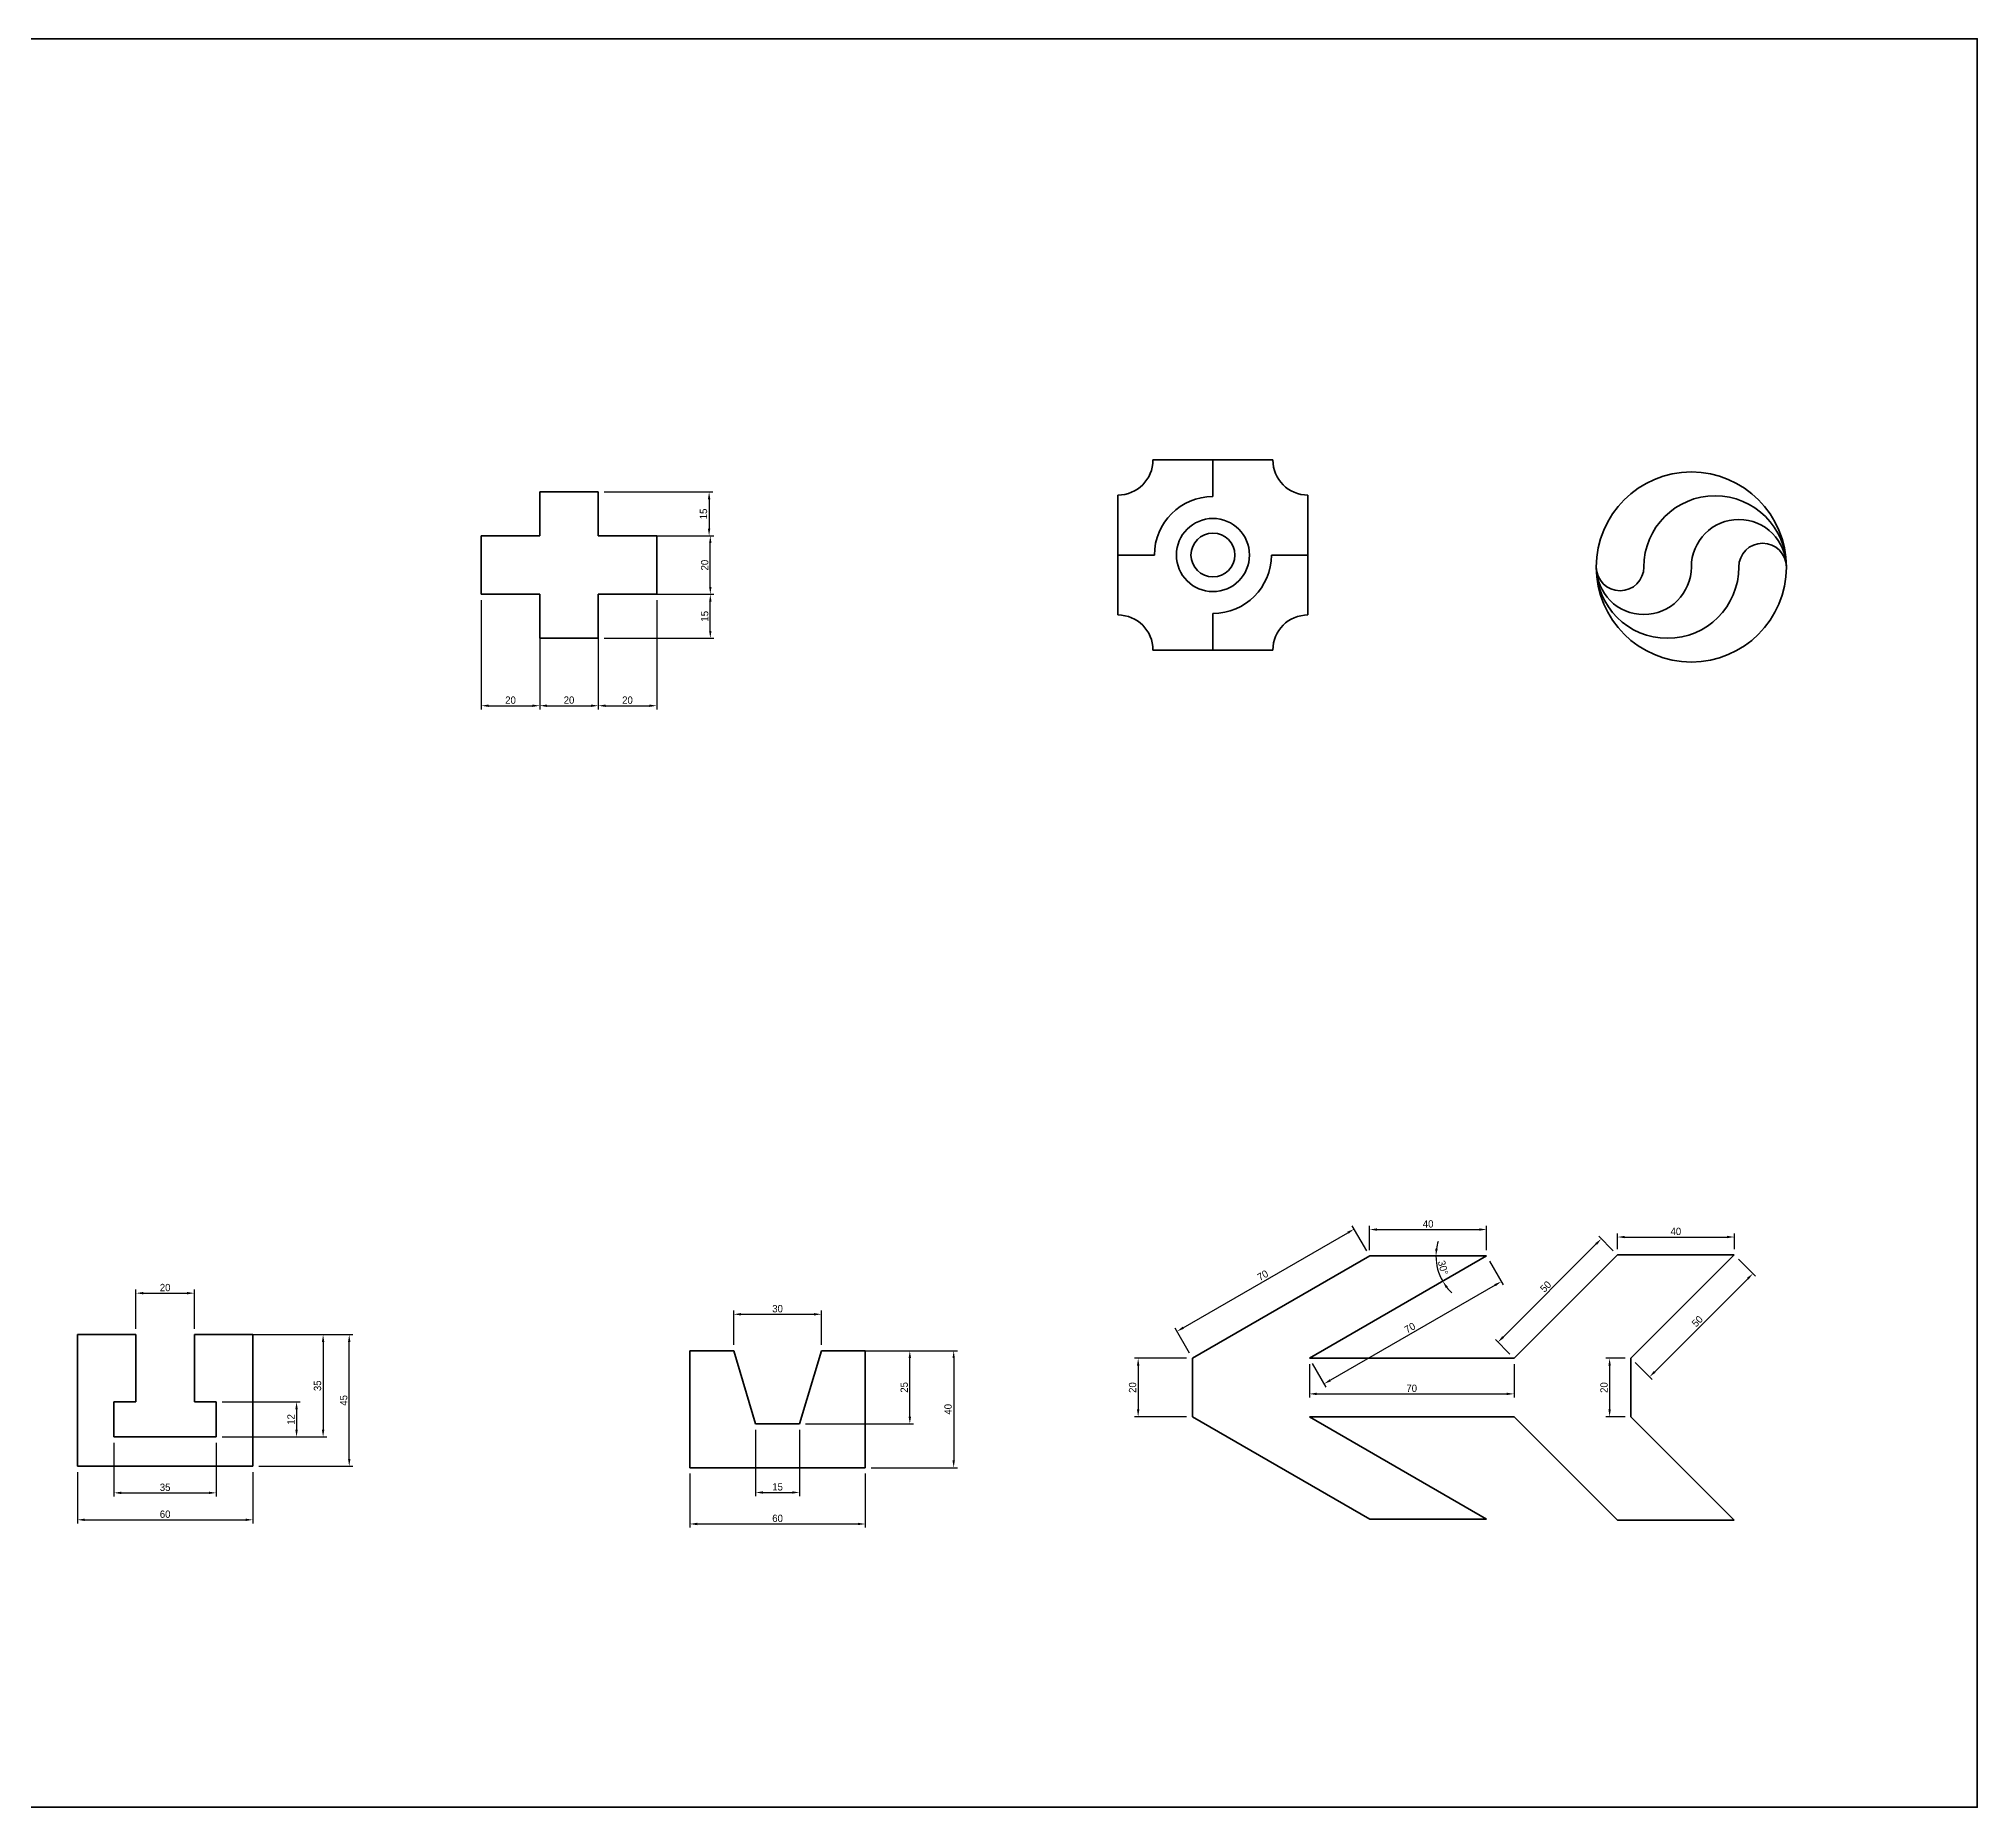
# Model space of a CAD drawing. Header units: millimetres. Extents: x 0 to 5010, y 0 to 6417.
# Drawn here: x 784 to 1447, y 5812 to 6417 of the extents above; entities that cross this region are included whole.
import ezdxf

# ---------------------------------------------------------------- set-up
doc = ezdxf.new("R2010")
doc.units = ezdxf.units.MM
doc.header["$LTSCALE"] = 0.3
doc.layers.get('Defpoints').update_dxf_attribs({"color": 6})
for name, color, linetype, lineweight, plot in [('1_윤곽선', 4, 'Continuous', 35, False), ('2_외형선', 7, 'Continuous', 35, False), ('6_가는실선', 3, 'Continuous', 18, False)]:
    doc.layers.add(name, color=color, linetype=linetype, lineweight=lineweight, plot=plot)
doc.styles.get("Standard").update_dxf_attribs({"font": ''})
doc.styles.get('Standard').set_extended_font_data('Gulim')
doc.dimstyles.new('ISO-25', dxfattribs={"dimtxt": 2.5, "dimasz": 2.5, "dimexe": 1.25, "dimexo": 0.625, "dimtad": 1, "dimtxsty": 'Standard', "dimcen": 2.5, "dimadec": 0, "dimazin": 0, "dimtfac": 1, "dimtmove": 0, "dimatfit": 3, "dimfxl": 1, "dimtfill": 1, "dimarcsym": 0})

# ---------------------------------------------------------------- blocks, each defined once
blk = doc.blocks.new('*D30')
at = {"layer": '6_가는실선', "color": 0, "lineweight": -2, "transparency": 16777216}
for p, q in [((817.49, 5976.03), (817.49, 5989.45)), ((819.99, 5988.2), (834.99, 5988.2)), ((837.49, 5976.03), (837.49, 5989.45))]:
    blk.add_line(p, q, dxfattribs=at)
at = {"layer": '6_가는실선', "color": 0, "transparency": 16777216}
for points in [[(819.99, 5988.62), (819.99, 5987.79), (817.49, 5988.2)], [(834.99, 5988.62), (834.99, 5987.79), (837.49, 5988.2)]]:
    blk.add_solid(points, dxfattribs=at)
at = {"layer": 'Defpoints', "color": 0, "transparency": 16777216}
for p in [(837.49, 5988.2), (817.49, 5974.03), (837.49, 5974.03)]:
    blk.add_point(p, dxfattribs=at)
at = {"layer": '6_가는실선', "color": 0, "transparency": 16777216, "insert": (827.49, 5990.11), "char_height": 2.5, "attachment_point": 5, "bg_fill": 3, "box_fill_scale": 1.1, "bg_fill_color": 256, "bg_fill_true_color": 13158600, "bg_fill_transparency": 0}
blk.add_mtext('20', dxfattribs=at)
blk = doc.blocks.new('*D31')
at = {"layer": '6_가는실선', "color": 0, "lineweight": -2, "transparency": 16777216}
for p, q in [((797.49, 5927.03), (797.49, 5909.45)), ((857.49, 5927.03), (857.49, 5909.45)), ((799.99, 5910.7), (854.99, 5910.7))]:
    blk.add_line(p, q, dxfattribs=at)
at = {"layer": '6_가는실선', "color": 0, "transparency": 16777216}
for points in [[(799.99, 5911.11), (799.99, 5910.28), (797.49, 5910.7)], [(854.99, 5911.11), (854.99, 5910.28), (857.49, 5910.7)]]:
    blk.add_solid(points, dxfattribs=at)
at = {"layer": 'Defpoints', "color": 0, "transparency": 16777216}
for p in [(797.49, 5929.03), (857.49, 5929.03), (857.49, 5910.7)]:
    blk.add_point(p, dxfattribs=at)
at = {"layer": '6_가는실선', "color": 0, "transparency": 16777216, "insert": (827.49, 5912.6), "char_height": 2.5, "attachment_point": 5, "bg_fill": 3, "box_fill_scale": 1.1, "bg_fill_color": 256, "bg_fill_true_color": 13158600, "bg_fill_transparency": 0}
blk.add_mtext('60', dxfattribs=at)
blk = doc.blocks.new('*D32')
at = {"layer": '6_가는실선', "color": 0, "lineweight": -2, "transparency": 16777216}
for p, q in [((809.99, 5937.03), (809.99, 5918.66)), ((844.99, 5937.03), (844.99, 5918.66)), ((812.49, 5919.91), (842.49, 5919.91))]:
    blk.add_line(p, q, dxfattribs=at)
at = {"layer": '6_가는실선', "color": 0, "transparency": 16777216}
for points in [[(812.49, 5920.32), (812.49, 5919.49), (809.99, 5919.91)], [(842.49, 5920.32), (842.49, 5919.49), (844.99, 5919.91)]]:
    blk.add_solid(points, dxfattribs=at)
at = {"layer": 'Defpoints', "color": 0, "transparency": 16777216}
for p in [(809.99, 5939.03), (844.99, 5939.03), (844.99, 5919.91)]:
    blk.add_point(p, dxfattribs=at)
at = {"layer": '6_가는실선', "color": 0, "transparency": 16777216, "insert": (827.49, 5921.81), "char_height": 2.5, "attachment_point": 5, "bg_fill": 3, "box_fill_scale": 1.1, "bg_fill_color": 256, "bg_fill_true_color": 13158600, "bg_fill_transparency": 0}
blk.add_mtext('35', dxfattribs=at)
blk = doc.blocks.new('*D33')
at = {"layer": '6_가는실선', "color": 0, "lineweight": -2, "transparency": 16777216}
for p, q in [((846.99, 5951.03), (873.7, 5951.03)), ((872.45, 5948.53), (872.45, 5941.53)), ((846.99, 5939.03), (873.7, 5939.03))]:
    blk.add_line(p, q, dxfattribs=at)
at = {"layer": '6_가는실선', "color": 0, "transparency": 16777216}
for points in [[(872.03, 5948.53), (872.86, 5948.53), (872.45, 5951.03)], [(872.03, 5941.53), (872.86, 5941.53), (872.45, 5939.03)]]:
    blk.add_solid(points, dxfattribs=at)
at = {"layer": 'Defpoints', "color": 0, "transparency": 16777216}
for p in [(844.99, 5951.03), (844.99, 5939.03), (872.45, 5939.03)]:
    blk.add_point(p, dxfattribs=at)
at = {"layer": '6_가는실선', "color": 0, "transparency": 16777216, "insert": (870.54, 5945.03), "char_height": 2.5, "attachment_point": 5, "rotation": 90, "bg_fill": 3, "box_fill_scale": 1.1, "bg_fill_color": 256, "bg_fill_true_color": 13158600, "bg_fill_transparency": 0}
blk.add_mtext('12', dxfattribs=at)
blk = doc.blocks.new('*D34')
at = {"layer": '6_가는실선', "color": 0, "lineweight": -2, "transparency": 16777216}
for p, q in [((839.49, 5974.03), (882.78, 5974.03)), ((881.53, 5971.53), (881.53, 5941.53)), ((846.99, 5939.03), (882.78, 5939.03))]:
    blk.add_line(p, q, dxfattribs=at)
at = {"layer": '6_가는실선', "color": 0, "transparency": 16777216}
for points in [[(881.11, 5971.53), (881.95, 5971.53), (881.53, 5974.03)], [(881.11, 5941.53), (881.95, 5941.53), (881.53, 5939.03)]]:
    blk.add_solid(points, dxfattribs=at)
at = {"layer": 'Defpoints', "color": 0, "transparency": 16777216}
for p in [(837.49, 5974.03), (844.99, 5939.03), (881.53, 5939.03)]:
    blk.add_point(p, dxfattribs=at)
at = {"layer": '6_가는실선', "color": 0, "transparency": 16777216, "insert": (879.62, 5956.53), "char_height": 2.5, "attachment_point": 5, "rotation": 90, "bg_fill": 3, "box_fill_scale": 1.1, "bg_fill_color": 256, "bg_fill_true_color": 13158600, "bg_fill_transparency": 0}
blk.add_mtext('35', dxfattribs=at)
blk = doc.blocks.new('*D35')
at = {"layer": '6_가는실선', "color": 0, "lineweight": -2, "transparency": 16777216}
for p, q in [((859.49, 5974.03), (891.71, 5974.03)), ((890.46, 5931.53), (890.46, 5971.53)), ((859.49, 5929.03), (891.71, 5929.03))]:
    blk.add_line(p, q, dxfattribs=at)
at = {"layer": '6_가는실선', "color": 0, "transparency": 16777216}
for points in [[(890.05, 5971.53), (890.88, 5971.53), (890.46, 5974.03)], [(890.05, 5931.53), (890.88, 5931.53), (890.46, 5929.03)]]:
    blk.add_solid(points, dxfattribs=at)
at = {"layer": 'Defpoints', "color": 0, "transparency": 16777216}
for p in [(857.49, 5974.03), (890.46, 5974.03), (857.49, 5929.03)]:
    blk.add_point(p, dxfattribs=at)
at = {"layer": '6_가는실선', "color": 0, "transparency": 16777216, "insert": (888.56, 5951.53), "char_height": 2.5, "attachment_point": 5, "rotation": 90, "bg_fill": 3, "box_fill_scale": 1.1, "bg_fill_color": 256, "bg_fill_true_color": 13158600, "bg_fill_transparency": 0}
blk.add_mtext('45', dxfattribs=at)
blk = doc.blocks.new('*D36')
at = {"layer": '6_가는실선', "color": 0, "lineweight": -2, "transparency": 16777216}
for p, q in [((1006.98, 5926.48), (1006.98, 5908.01)), ((1066.98, 5926.48), (1066.98, 5908.01)), ((1009.48, 5909.26), (1064.48, 5909.26))]:
    blk.add_line(p, q, dxfattribs=at)
at = {"layer": '6_가는실선', "color": 0, "transparency": 16777216}
for points in [[(1009.48, 5909.68), (1009.48, 5908.85), (1006.98, 5909.26)], [(1064.48, 5909.68), (1064.48, 5908.85), (1066.98, 5909.26)]]:
    blk.add_solid(points, dxfattribs=at)
at = {"layer": 'Defpoints', "color": 0, "transparency": 16777216}
for p in [(1006.98, 5928.48), (1066.98, 5928.48), (1066.98, 5909.26)]:
    blk.add_point(p, dxfattribs=at)
at = {"layer": '6_가는실선', "color": 0, "transparency": 16777216, "insert": (1036.98, 5911.17), "char_height": 2.5, "attachment_point": 5, "bg_fill": 3, "box_fill_scale": 1.1, "bg_fill_color": 256, "bg_fill_true_color": 13158600, "bg_fill_transparency": 0}
blk.add_mtext('60', dxfattribs=at)
blk = doc.blocks.new('*D37')
at = {"layer": '6_가는실선', "color": 0, "lineweight": -2, "transparency": 16777216}
for p, q in [((1029.48, 5941.48), (1029.48, 5918.79)), ((1044.48, 5941.48), (1044.48, 5918.79)), ((1031.98, 5920.04), (1041.98, 5920.04))]:
    blk.add_line(p, q, dxfattribs=at)
at = {"layer": '6_가는실선', "color": 0, "transparency": 16777216}
for points in [[(1031.98, 5920.45), (1031.98, 5919.62), (1029.48, 5920.04)], [(1041.98, 5920.45), (1041.98, 5919.62), (1044.48, 5920.04)]]:
    blk.add_solid(points, dxfattribs=at)
at = {"layer": 'Defpoints', "color": 0, "transparency": 16777216}
for p in [(1029.48, 5943.48), (1044.48, 5943.48), (1044.48, 5920.04)]:
    blk.add_point(p, dxfattribs=at)
at = {"layer": '6_가는실선', "color": 0, "transparency": 16777216, "insert": (1036.98, 5921.95), "char_height": 2.5, "attachment_point": 5, "bg_fill": 3, "box_fill_scale": 1.1, "bg_fill_color": 256, "bg_fill_true_color": 13158600, "bg_fill_transparency": 0}
blk.add_mtext('15', dxfattribs=at)
blk = doc.blocks.new('*D38')
at = {"layer": '6_가는실선', "color": 0, "lineweight": -2, "transparency": 16777216}
for p, q in [((1068.98, 5968.48), (1098.47, 5968.48)), ((1097.22, 5965.98), (1097.22, 5930.98)), ((1068.98, 5928.48), (1098.47, 5928.48))]:
    blk.add_line(p, q, dxfattribs=at)
at = {"layer": '6_가는실선', "color": 0, "transparency": 16777216}
for points in [[(1096.8, 5965.98), (1097.63, 5965.98), (1097.22, 5968.48)], [(1096.8, 5930.98), (1097.63, 5930.98), (1097.22, 5928.48)]]:
    blk.add_solid(points, dxfattribs=at)
at = {"layer": 'Defpoints', "color": 0, "transparency": 16777216}
for p in [(1066.98, 5968.48), (1066.98, 5928.48), (1097.22, 5928.48)]:
    blk.add_point(p, dxfattribs=at)
at = {"layer": '6_가는실선', "color": 0, "transparency": 16777216, "insert": (1095.31, 5948.48), "char_height": 2.5, "attachment_point": 5, "rotation": 90, "bg_fill": 3, "box_fill_scale": 1.1, "bg_fill_color": 256, "bg_fill_true_color": 13158600, "bg_fill_transparency": 0}
blk.add_mtext('40', dxfattribs=at)
blk = doc.blocks.new('*D39')
at = {"layer": '6_가는실선', "color": 0, "lineweight": -2, "transparency": 16777216}
for p, q in [((1053.98, 5968.48), (1083.47, 5968.48)), ((1082.22, 5945.98), (1082.22, 5965.98)), ((1046.48, 5943.48), (1083.47, 5943.48))]:
    blk.add_line(p, q, dxfattribs=at)
at = {"layer": '6_가는실선', "color": 0, "transparency": 16777216}
for points in [[(1081.8, 5965.98), (1082.64, 5965.98), (1082.22, 5968.48)], [(1081.8, 5945.98), (1082.64, 5945.98), (1082.22, 5943.48)]]:
    blk.add_solid(points, dxfattribs=at)
at = {"layer": 'Defpoints', "color": 0, "transparency": 16777216}
for p in [(1051.98, 5968.48), (1082.22, 5968.48), (1044.48, 5943.48)]:
    blk.add_point(p, dxfattribs=at)
at = {"layer": '6_가는실선', "color": 0, "transparency": 16777216, "insert": (1080.31, 5955.98), "char_height": 2.5, "attachment_point": 5, "rotation": 90, "bg_fill": 3, "box_fill_scale": 1.1, "bg_fill_color": 256, "bg_fill_true_color": 13158600, "bg_fill_transparency": 0}
blk.add_mtext('25', dxfattribs=at)
blk = doc.blocks.new('*D40')
at = {"layer": '6_가는실선', "color": 0, "lineweight": -2, "transparency": 16777216}
for p, q in [((1021.98, 5970.48), (1021.98, 5982.23)), ((1024.48, 5980.98), (1049.48, 5980.98)), ((1051.98, 5970.48), (1051.98, 5982.23))]:
    blk.add_line(p, q, dxfattribs=at)
at = {"layer": '6_가는실선', "color": 0, "transparency": 16777216}
for points in [[(1024.48, 5981.4), (1024.48, 5980.56), (1021.98, 5980.98)], [(1049.48, 5981.4), (1049.48, 5980.56), (1051.98, 5980.98)]]:
    blk.add_solid(points, dxfattribs=at)
at = {"layer": 'Defpoints', "color": 0, "transparency": 16777216}
for p in [(1051.98, 5980.98), (1021.98, 5968.48), (1051.98, 5968.48)]:
    blk.add_point(p, dxfattribs=at)
at = {"layer": '6_가는실선', "color": 0, "transparency": 16777216, "insert": (1036.98, 5982.89), "char_height": 2.5, "attachment_point": 5, "bg_fill": 3, "box_fill_scale": 1.1, "bg_fill_color": 256, "bg_fill_true_color": 13158600, "bg_fill_transparency": 0}
blk.add_mtext('30', dxfattribs=at)
blk = doc.blocks.new('*D41')
at = {"layer": '6_가는실선', "color": 0, "lineweight": -2, "transparency": 16777216}
for p, q in [((1176.89, 5965.92), (1159.07, 5965.92)), ((1160.32, 5963.42), (1160.32, 5948.42)), ((1176.89, 5945.92), (1159.07, 5945.92))]:
    blk.add_line(p, q, dxfattribs=at)
at = {"layer": '6_가는실선', "color": 0, "transparency": 16777216}
for points in [[(1159.91, 5963.42), (1160.74, 5963.42), (1160.32, 5965.92)], [(1159.91, 5948.42), (1160.74, 5948.42), (1160.32, 5945.92)]]:
    blk.add_solid(points, dxfattribs=at)
at = {"layer": 'Defpoints', "color": 0, "transparency": 16777216}
for p in [(1178.89, 5965.92), (1160.32, 5945.92), (1178.89, 5945.92)]:
    blk.add_point(p, dxfattribs=at)
at = {"layer": '6_가는실선', "color": 0, "transparency": 16777216, "insert": (1158.42, 5955.92), "char_height": 2.5, "attachment_point": 5, "rotation": 90, "bg_fill": 3, "box_fill_scale": 1.1, "bg_fill_color": 256, "bg_fill_true_color": 13158600, "bg_fill_transparency": 0}
blk.add_mtext('20', dxfattribs=at)
blk = doc.blocks.new('*D42')
at = {"layer": '6_가는실선', "color": 0, "lineweight": -2, "transparency": 16777216}
for p, q in [((1175.75, 5976.37), (1232.04, 6008.87)), ((1238.51, 6002.65), (1233.58, 6011.2)), ((1177.89, 5967.65), (1172.96, 5976.2))]:
    blk.add_line(p, q, dxfattribs=at)
at = {"layer": '6_가는실선', "color": 0, "transparency": 16777216}
for points in [[(1231.83, 6009.23), (1232.25, 6008.51), (1234.2, 6010.12)], [(1175.54, 5976.73), (1175.96, 5976.01), (1173.58, 5975.12)]]:
    blk.add_solid(points, dxfattribs=at)
at = {"layer": 'Defpoints', "color": 0, "transparency": 16777216}
for p in [(1234.2, 6010.12), (1239.51, 6000.92), (1178.89, 5965.92)]:
    blk.add_point(p, dxfattribs=at)
at = {"layer": '6_가는실선', "color": 0, "transparency": 16777216, "insert": (1202.94, 5994.27), "char_height": 2.5, "attachment_point": 5, "rotation": 30, "bg_fill": 3, "box_fill_scale": 1.1, "bg_fill_color": 256, "bg_fill_true_color": 13158600, "bg_fill_transparency": 0}
blk.add_mtext('70', dxfattribs=at)
blk = doc.blocks.new('*D43')
at = {"layer": '6_가는실선', "color": 0, "lineweight": -2, "transparency": 16777216}
for p, q in [((1239.51, 6002.92), (1239.51, 6011.21)), ((1242.01, 6009.96), (1277.01, 6009.96)), ((1279.51, 6002.92), (1279.51, 6011.21))]:
    blk.add_line(p, q, dxfattribs=at)
at = {"layer": '6_가는실선', "color": 0, "transparency": 16777216}
for points in [[(1242.01, 6010.38), (1242.01, 6009.55), (1239.51, 6009.96)], [(1277.01, 6010.38), (1277.01, 6009.55), (1279.51, 6009.96)]]:
    blk.add_solid(points, dxfattribs=at)
at = {"layer": 'Defpoints', "color": 0, "transparency": 16777216}
for p in [(1279.51, 6009.96), (1239.51, 6000.92), (1279.51, 6000.92)]:
    blk.add_point(p, dxfattribs=at)
at = {"layer": '6_가는실선', "color": 0, "transparency": 16777216, "insert": (1259.51, 6011.87), "char_height": 2.5, "attachment_point": 5, "bg_fill": 3, "box_fill_scale": 1.1, "bg_fill_color": 256, "bg_fill_true_color": 13158600, "bg_fill_transparency": 0}
blk.add_mtext('40', dxfattribs=at)
blk = doc.blocks.new('*D44')
at = {"layer": '6_가는실선', "color": 0, "lineweight": -2, "transparency": 16777216}
for p, q in [((1280.51, 5999.19), (1285.18, 5991.1)), ((1282.39, 5990.93), (1226.1, 5958.43)), ((1219.89, 5964.19), (1224.56, 5956.1))]:
    blk.add_line(p, q, dxfattribs=at)
at = {"layer": '6_가는실선', "color": 0, "transparency": 16777216}
for points in [[(1282.19, 5991.29), (1282.6, 5990.57), (1284.56, 5992.18)], [(1225.89, 5958.79), (1226.31, 5958.07), (1223.94, 5957.18)]]:
    blk.add_solid(points, dxfattribs=at)
at = {"layer": 'Defpoints', "color": 0, "transparency": 16777216}
for p in [(1279.51, 6000.92), (1218.89, 5965.92), (1223.94, 5957.18)]:
    blk.add_point(p, dxfattribs=at)
at = {"layer": '6_가는실선', "color": 0, "transparency": 16777216, "insert": (1253.29, 5976.33), "char_height": 2.5, "attachment_point": 5, "rotation": 30, "bg_fill": 3, "box_fill_scale": 1.1, "bg_fill_color": 256, "bg_fill_true_color": 13158600, "bg_fill_transparency": 0}
blk.add_mtext('70', dxfattribs=at)
blk = doc.blocks.new('*D45')
at = {"layer": '6_가는실선', "color": 0, "lineweight": -2, "transparency": 16777216}
for p, q in [((1218.89, 5963.92), (1218.89, 5952.51)), ((1288.89, 5963.92), (1288.89, 5952.51)), ((1221.39, 5953.76), (1286.39, 5953.76))]:
    blk.add_line(p, q, dxfattribs=at)
at = {"layer": '6_가는실선', "color": 0, "transparency": 16777216}
for points in [[(1221.39, 5954.17), (1221.39, 5953.34), (1218.89, 5953.76)], [(1286.39, 5954.17), (1286.39, 5953.34), (1288.89, 5953.76)]]:
    blk.add_solid(points, dxfattribs=at)
at = {"layer": 'Defpoints', "color": 0, "transparency": 16777216}
for p in [(1218.89, 5965.92), (1288.89, 5965.92), (1288.89, 5953.76)]:
    blk.add_point(p, dxfattribs=at)
at = {"layer": '6_가는실선', "color": 0, "transparency": 16777216, "insert": (1253.89, 5955.66), "char_height": 2.5, "attachment_point": 5, "bg_fill": 3, "box_fill_scale": 1.1, "bg_fill_color": 256, "bg_fill_true_color": 13158600, "bg_fill_transparency": 0}
blk.add_mtext('70', dxfattribs=at)
blk = doc.blocks.new('*D46')
at = {"layer": '6_가는실선', "color": 0, "lineweight": -2, "transparency": 16777216}
for p, q in [((1322.83, 6002.69), (1317.85, 6007.67)), ((1285.15, 5973.2), (1316.97, 6005.02)), ((1287.48, 5967.33), (1282.5, 5972.31))]:
    blk.add_line(p, q, dxfattribs=at)
at = {"layer": '6_가는실선', "color": 0, "transparency": 16777216}
for points in [[(1316.68, 6005.31), (1317.26, 6004.72), (1318.74, 6006.78)], [(1284.86, 5973.49), (1285.44, 5972.9), (1283.38, 5971.43)]]:
    blk.add_solid(points, dxfattribs=at)
at = {"layer": 'Defpoints', "color": 0, "transparency": 16777216}
for p in [(1318.74, 6006.78), (1324.25, 6001.27), (1288.89, 5965.92)]:
    blk.add_point(p, dxfattribs=at)
at = {"layer": '6_가는실선', "color": 0, "transparency": 16777216, "insert": (1299.71, 5990.45), "char_height": 2.5, "attachment_point": 5, "rotation": 45, "bg_fill": 3, "box_fill_scale": 1.1, "bg_fill_color": 256, "bg_fill_true_color": 13158600, "bg_fill_transparency": 0}
blk.add_mtext('50', dxfattribs=at)
blk = doc.blocks.new('*D47')
at = {"layer": '6_가는실선', "color": 0, "lineweight": -2, "transparency": 16777216}
for p, q in [((1324.25, 6003.27), (1324.25, 6008.65)), ((1326.75, 6007.4), (1361.75, 6007.4)), ((1364.25, 6003.27), (1364.25, 6008.65))]:
    blk.add_line(p, q, dxfattribs=at)
at = {"layer": '6_가는실선', "color": 0, "transparency": 16777216}
for points in [[(1326.75, 6007.82), (1326.75, 6006.99), (1324.25, 6007.4)], [(1361.75, 6007.82), (1361.75, 6006.99), (1364.25, 6007.4)]]:
    blk.add_solid(points, dxfattribs=at)
at = {"layer": 'Defpoints', "color": 0, "transparency": 16777216}
for p in [(1364.25, 6007.4), (1324.25, 6001.27), (1364.25, 6001.27)]:
    blk.add_point(p, dxfattribs=at)
at = {"layer": '6_가는실선', "color": 0, "transparency": 16777216, "insert": (1344.25, 6009.31), "char_height": 2.5, "attachment_point": 5, "bg_fill": 3, "box_fill_scale": 1.1, "bg_fill_color": 256, "bg_fill_true_color": 13158600, "bg_fill_transparency": 0}
blk.add_mtext('40', dxfattribs=at)
blk = doc.blocks.new('*D48')
at = {"layer": '6_가는실선', "color": 0, "lineweight": -2, "transparency": 16777216}
for p, q in [((1365.66, 5999.86), (1371.49, 5994.03)), ((1337.02, 5961.33), (1368.84, 5993.15)), ((1330.31, 5964.51), (1336.14, 5958.67))]:
    blk.add_line(p, q, dxfattribs=at)
at = {"layer": '6_가는실선', "color": 0, "transparency": 16777216}
for points in [[(1368.55, 5993.44), (1369.14, 5992.85), (1370.61, 5994.91)], [(1336.73, 5961.62), (1337.32, 5961.03), (1335.25, 5959.56)]]:
    blk.add_solid(points, dxfattribs=at)
at = {"layer": 'Defpoints', "color": 0, "transparency": 16777216}
for p in [(1364.25, 6001.27), (1370.61, 5994.91), (1328.89, 5965.92)]:
    blk.add_point(p, dxfattribs=at)
at = {"layer": '6_가는실선', "color": 0, "transparency": 16777216, "insert": (1351.58, 5978.58), "char_height": 2.5, "attachment_point": 5, "rotation": 45, "bg_fill": 3, "box_fill_scale": 1.1, "bg_fill_color": 256, "bg_fill_true_color": 13158600, "bg_fill_transparency": 0}
blk.add_mtext('50', dxfattribs=at)
blk = doc.blocks.new('*D49')
at = {"layer": '6_가는실선', "color": 0, "lineweight": -2, "transparency": 16777216}
for p, q in [((1326.89, 5965.92), (1320.34, 5965.92)), ((1321.59, 5963.42), (1321.59, 5948.42)), ((1326.89, 5945.92), (1320.34, 5945.92))]:
    blk.add_line(p, q, dxfattribs=at)
at = {"layer": '6_가는실선', "color": 0, "transparency": 16777216}
for points in [[(1321.17, 5963.42), (1322, 5963.42), (1321.59, 5965.92)], [(1321.17, 5948.42), (1322, 5948.42), (1321.59, 5945.92)]]:
    blk.add_solid(points, dxfattribs=at)
at = {"layer": 'Defpoints', "color": 0, "transparency": 16777216}
for p in [(1328.89, 5965.92), (1321.59, 5945.92), (1328.89, 5945.92)]:
    blk.add_point(p, dxfattribs=at)
at = {"layer": '6_가는실선', "color": 0, "transparency": 16777216, "insert": (1319.68, 5955.92), "char_height": 2.5, "attachment_point": 5, "rotation": 90, "bg_fill": 3, "box_fill_scale": 1.1, "bg_fill_color": 256, "bg_fill_true_color": 13158600, "bg_fill_transparency": 0}
blk.add_mtext('20', dxfattribs=at)
blk = doc.blocks.new('*D75')
at = {"layer": '6_가는실선', "color": 0, "lineweight": -2, "transparency": 16777216}
for p, q in [((935.64, 6225.2), (935.64, 6187.86)), ((955.64, 6225.2), (955.64, 6187.86)), ((938.14, 6189.11), (953.14, 6189.11))]:
    blk.add_line(p, q, dxfattribs=at)
at = {"layer": '6_가는실선', "color": 0, "transparency": 16777216}
for points in [[(938.14, 6189.52), (938.14, 6188.69), (935.64, 6189.11)], [(953.14, 6189.52), (953.14, 6188.69), (955.64, 6189.11)]]:
    blk.add_solid(points, dxfattribs=at)
at = {"layer": 'Defpoints', "color": 0, "transparency": 16777216}
for p in [(935.64, 6227.2), (955.64, 6227.2), (955.64, 6189.11)]:
    blk.add_point(p, dxfattribs=at)
at = {"layer": '6_가는실선', "color": 0, "transparency": 16777216, "insert": (945.64, 6191.01), "char_height": 2.5, "attachment_point": 5, "bg_fill": 3, "box_fill_scale": 1.1, "bg_fill_color": 256, "bg_fill_true_color": 13158600, "bg_fill_transparency": 0}
blk.add_mtext('20', dxfattribs=at)
blk = doc.blocks.new('*D76')
at = {"layer": '6_가는실선', "color": 0, "lineweight": -2, "transparency": 16777216}
for p, q in [((955.64, 6210.2), (955.64, 6187.86)), ((975.64, 6210.2), (975.64, 6187.86)), ((958.14, 6189.11), (973.14, 6189.11))]:
    blk.add_line(p, q, dxfattribs=at)
at = {"layer": '6_가는실선', "color": 0, "transparency": 16777216}
for points in [[(958.14, 6189.52), (958.14, 6188.69), (955.64, 6189.11)], [(973.14, 6189.52), (973.14, 6188.69), (975.64, 6189.11)]]:
    blk.add_solid(points, dxfattribs=at)
at = {"layer": 'Defpoints', "color": 0, "transparency": 16777216}
for p in [(955.64, 6212.2), (975.64, 6212.2), (975.64, 6189.11)]:
    blk.add_point(p, dxfattribs=at)
at = {"layer": '6_가는실선', "color": 0, "transparency": 16777216, "insert": (965.64, 6191.01), "char_height": 2.5, "attachment_point": 5, "bg_fill": 3, "box_fill_scale": 1.1, "bg_fill_color": 256, "bg_fill_true_color": 13158600, "bg_fill_transparency": 0}
blk.add_mtext('20', dxfattribs=at)
blk = doc.blocks.new('*D77')
at = {"layer": '6_가는실선', "color": 0, "lineweight": -2, "transparency": 16777216}
for p, q in [((975.64, 6225.2), (975.64, 6187.86)), ((995.64, 6225.2), (995.64, 6187.86)), ((978.14, 6189.11), (993.14, 6189.11))]:
    blk.add_line(p, q, dxfattribs=at)
at = {"layer": '6_가는실선', "color": 0, "transparency": 16777216}
for points in [[(978.14, 6189.52), (978.14, 6188.69), (975.64, 6189.11)], [(993.14, 6189.52), (993.14, 6188.69), (995.64, 6189.11)]]:
    blk.add_solid(points, dxfattribs=at)
at = {"layer": 'Defpoints', "color": 0, "transparency": 16777216}
for p in [(975.64, 6227.2), (995.64, 6227.2), (995.64, 6189.11)]:
    blk.add_point(p, dxfattribs=at)
at = {"layer": '6_가는실선', "color": 0, "transparency": 16777216, "insert": (985.64, 6191.01), "char_height": 2.5, "attachment_point": 5, "bg_fill": 3, "box_fill_scale": 1.1, "bg_fill_color": 256, "bg_fill_true_color": 13158600, "bg_fill_transparency": 0}
blk.add_mtext('20', dxfattribs=at)
blk = doc.blocks.new('*D78')
at = {"layer": '6_가는실선', "color": 0, "lineweight": -2, "transparency": 16777216}
for p, q in [((977.64, 6227.2), (1015.22, 6227.2)), ((1013.97, 6214.7), (1013.97, 6224.7)), ((977.64, 6212.2), (1015.22, 6212.2))]:
    blk.add_line(p, q, dxfattribs=at)
at = {"layer": '6_가는실선', "color": 0, "transparency": 16777216}
for points in [[(1013.56, 6224.7), (1014.39, 6224.7), (1013.97, 6227.2)], [(1013.56, 6214.7), (1014.39, 6214.7), (1013.97, 6212.2)]]:
    blk.add_solid(points, dxfattribs=at)
at = {"layer": 'Defpoints', "color": 0, "transparency": 16777216}
for p in [(975.64, 6227.2), (1013.97, 6227.2), (975.64, 6212.2)]:
    blk.add_point(p, dxfattribs=at)
at = {"layer": '6_가는실선', "color": 0, "transparency": 16777216, "insert": (1012.06, 6219.7), "char_height": 2.5, "attachment_point": 5, "rotation": 90, "bg_fill": 3, "box_fill_scale": 1.1, "bg_fill_color": 256, "bg_fill_true_color": 13158600, "bg_fill_transparency": 0}
blk.add_mtext('15', dxfattribs=at)
blk = doc.blocks.new('*D79')
at = {"layer": '6_가는실선', "color": 0, "lineweight": -2, "transparency": 16777216}
for p, q in [((997.64, 6247.2), (1015.22, 6247.2)), ((1013.97, 6229.7), (1013.97, 6244.7)), ((997.64, 6227.2), (1015.22, 6227.2))]:
    blk.add_line(p, q, dxfattribs=at)
at = {"layer": '6_가는실선', "color": 0, "transparency": 16777216}
for points in [[(1013.56, 6244.7), (1014.39, 6244.7), (1013.97, 6247.2)], [(1013.56, 6229.7), (1014.39, 6229.7), (1013.97, 6227.2)]]:
    blk.add_solid(points, dxfattribs=at)
at = {"layer": 'Defpoints', "color": 0, "transparency": 16777216}
for p in [(995.64, 6247.2), (1013.97, 6247.2), (995.64, 6227.2)]:
    blk.add_point(p, dxfattribs=at)
at = {"layer": '6_가는실선', "color": 0, "transparency": 16777216, "insert": (1012.07, 6237.2), "char_height": 2.5, "attachment_point": 5, "rotation": 90, "bg_fill": 3, "box_fill_scale": 1.1, "bg_fill_color": 256, "bg_fill_true_color": 13158600, "bg_fill_transparency": 0}
blk.add_mtext('20', dxfattribs=at)
blk = doc.blocks.new('*D80')
at = {"layer": '6_가는실선', "color": 0, "lineweight": -2, "transparency": 16777216}
for p, q in [((977.64, 6262.2), (1014.81, 6262.2)), ((1013.56, 6259.7), (1013.56, 6249.7)), ((977.64, 6247.2), (1014.81, 6247.2))]:
    blk.add_line(p, q, dxfattribs=at)
at = {"layer": '6_가는실선', "color": 0, "transparency": 16777216}
for points in [[(1013.14, 6259.7), (1013.97, 6259.7), (1013.56, 6262.2)], [(1013.14, 6249.7), (1013.97, 6249.7), (1013.56, 6247.2)]]:
    blk.add_solid(points, dxfattribs=at)
at = {"layer": 'Defpoints', "color": 0, "transparency": 16777216}
for p in [(975.64, 6262.2), (975.64, 6247.2), (1013.56, 6247.2)]:
    blk.add_point(p, dxfattribs=at)
at = {"layer": '6_가는실선', "color": 0, "transparency": 16777216, "insert": (1011.65, 6254.7), "char_height": 2.5, "attachment_point": 5, "rotation": 90, "bg_fill": 3, "box_fill_scale": 1.1, "bg_fill_color": 256, "bg_fill_true_color": 13158600, "bg_fill_transparency": 0}
blk.add_mtext('15', dxfattribs=at)
blk = doc.blocks.new('*D81')
at = {"layer": '6_가는실선', "color": 0, "lineweight": -2, "transparency": 16777216}
for start, end in [(180, 210), (163.45123, 171.72561), (218.27439, 226.54877)]:
    blk.add_arc((1279.51, 6000.92), 17.33, start, end, dxfattribs=at)
at = {"layer": '6_가는실선', "color": 0, "transparency": 16777216}
for points in [[(1262.78, 6003.38), (1261.95, 6003.44), (1262.19, 6000.92)], [(1265.57, 5989.95), (1266.26, 5990.42), (1264.51, 5992.26)]]:
    blk.add_solid(points, dxfattribs=at)
at = {"layer": 'Defpoints', "color": 0, "transparency": 16777216}
for p in [(1239.51, 6000.92), (1279.51, 6000.92), (1279.51, 6000.92), (1218.89, 5965.92)]:
    blk.add_point(p, dxfattribs=at)
at = {"layer": '6_가는실선', "color": 0, "transparency": 16777216, "insert": (1264.62, 5996.93), "char_height": 2.5, "attachment_point": 5, "rotation": 285, "bg_fill": 3, "box_fill_scale": 1.1, "bg_fill_color": 256, "bg_fill_true_color": 13158600, "bg_fill_transparency": 0}
blk.add_mtext('30°', dxfattribs=at)
at = {"layer": 'Defpoints', "color": 0, "transparency": 16777216}
blk.add_point((1262.45, 5997.91), dxfattribs=at)

msp = doc.modelspace()

# ---------------------------------------------------------------- linework, layer by layer
at = {"layer": '2_외형선'}
for p, q in [((1206.394, 6273.142), (1165.394, 6273.142)), ((1185.894, 6273.142), (1185.894, 6260.642)), ((975.644, 6262.2), (955.644, 6262.2)), ((955.644, 6262.2), (955.644, 6247.2)), ((975.644, 6247.2), (975.644, 6262.2)), ((1153.394, 6261.142), (1153.394, 6220.142)), ((1218.394, 6220.142), (1218.394, 6261.142)), ((955.644, 6247.2), (935.644, 6247.2)), ((935.644, 6247.2), (935.644, 6227.2)), ((995.644, 6247.2), (975.644, 6247.2)), ((995.644, 6227.2), (995.644, 6247.2)), ((1165.894, 6240.642), (1153.394, 6240.642)), ((1218.394, 6240.642), (1205.894, 6240.642)), ((935.644, 6227.2), (955.644, 6227.2)), ((955.644, 6227.2), (955.644, 6212.2)), ((975.644, 6212.2), (975.644, 6227.2)), ((975.644, 6227.2), (995.644, 6227.2)), ((1185.894, 6220.642), (1185.894, 6208.142)), ((955.644, 6212.2), (975.644, 6212.2)), ((1165.394, 6208.142), (1206.394, 6208.142)), ((1178.892, 5965.92), (1239.513, 6000.92)), ((1279.513, 6000.92), (1218.892, 5965.92)), ((1239.513, 6000.92), (1279.513, 6000.92)), ((1288.892, 5965.92), (1324.247, 6001.275)), ((1324.247, 6001.275), (1364.247, 6001.275)), ((1364.247, 6001.275), (1328.892, 5965.92)), ((797.488, 5929.034), (797.488, 5974.034)), ((797.488, 5974.034), (817.488, 5974.034)), ((817.488, 5974.034), (817.488, 5951.034)), ((857.488, 5974.034), (837.488, 5974.034)), ((837.488, 5974.034), (837.488, 5951.034)), ((857.488, 5929.034), (857.488, 5974.034)), ((1021.975, 5968.476), (1006.975, 5968.476)), ((1006.975, 5968.476), (1006.975, 5928.476)), ((1029.475, 5943.476), (1021.975, 5968.476)), ((1051.975, 5968.476), (1044.475, 5943.476)), ((1066.975, 5968.476), (1051.975, 5968.476)), ((1066.975, 5928.476), (1066.975, 5968.476)), ((1178.892, 5945.92), (1178.892, 5965.92)), ((1218.892, 5965.92), (1288.892, 5965.92)), ((1328.892, 5965.92), (1328.892, 5945.92)), ((817.488, 5951.034), (809.988, 5951.034)), ((809.988, 5951.034), (809.988, 5939.034)), ((844.988, 5951.034), (837.488, 5951.034)), ((844.988, 5939.034), (844.988, 5951.034)), ((1044.475, 5943.476), (1029.475, 5943.476)), ((1239.513, 5910.92), (1178.892, 5945.92)), ((1288.892, 5945.92), (1218.892, 5945.92)), ((1218.892, 5945.92), (1279.513, 5910.92)), ((1324.247, 5910.564), (1288.892, 5945.92)), ((1328.892, 5945.92), (1364.247, 5910.564)), ((809.988, 5939.034), (844.988, 5939.034)), ((797.488, 5929.034), (857.488, 5929.034)), ((1006.975, 5928.476), (1066.975, 5928.476)), ((1279.513, 5910.92), (1239.513, 5910.92)), ((1364.247, 5910.564), (1324.247, 5910.564))]:
    msp.add_line(p, q, dxfattribs=at)
for centre, radius in [((1349.539, 6236.541), 32.5), ((1185.894, 6240.642), 12.5), ((1185.894, 6240.642), 7.5)]:
    msp.add_circle(centre, radius, dxfattribs=at)
for centre, radius, start, end in [((1153.394, 6273.142), 12, 270, 0), ((1218.394, 6273.142), 12, 180, 270), ((1185.894, 6240.642), 20, 90, 180), ((1357.664, 6236.541), 24.375, 0, 180), ((1365.789, 6236.541), 16.25, 0, 180), ((1185.894, 6240.642), 20, 270, 0), ((1373.914, 6236.541), 8.125, 0, 180), ((1333.289, 6236.541), 16.25, 180, 0), ((1325.164, 6236.541), 8.125, 180, 0), ((1341.414, 6236.541), 24.375, 180, 0), ((1153.394, 6208.142), 12, 0, 90), ((1218.394, 6208.142), 12, 90, 180)]:
    msp.add_arc(centre, radius, start, end, dxfattribs=at)

# ---------------------------------------------------------------- next in the draw order: dimensions: what is measured, and where the dimension line sits
at = {"layer": '6_가는실선'}
for base, p1, p2, picture, middle in [((955.644, 6189.107), (935.644, 6227.2), (955.644, 6227.2), '*D75', (945.644, 6191.014)), ((837.488, 5988.204), (817.488, 5974.034), (837.488, 5974.034), '*D30', (827.488, 5990.111)), ((857.488, 5910.696), (797.488, 5929.034), (857.488, 5929.034), '*D31', (827.488, 5912.603)), ((1066.975, 5909.263), (1006.975, 5928.476), (1066.975, 5928.476), '*D36', (1036.975, 5911.17))]:
    dim = msp.add_linear_dim(base=base, p1=p1, p2=p2, dimstyle='ISO-25', override={"dimexo": 2}, dxfattribs=at)
    dim.commit()
    dim.dimension.update_dxf_attribs({"geometry": picture, "text_midpoint": middle})
dim = msp.add_linear_dim(base=(1160.324, 5945.92), p1=(1178.892, 5965.92), p2=(1178.892, 5945.92), angle=90, dimstyle='ISO-25', override={"dimexo": 2}, dxfattribs=at)
dim.commit()
dim.dimension.update_dxf_attribs({"geometry": '*D41', "text_midpoint": (1158.418, 5955.92)})

# ---------------------------------------------------------------- next in the draw order: dimensions: what is measured, and where the dimension line sits
for base, p1, p2, picture, middle in [((975.644, 6189.107), (955.644, 6212.2), (975.644, 6212.2), '*D76', (965.644, 6191.014)), ((1044.475, 5920.038), (1029.475, 5943.476), (1044.475, 5943.476), '*D37', (1036.975, 5921.948)), ((844.988, 5919.908), (809.988, 5939.034), (844.988, 5939.034), '*D32', (827.488, 5921.815))]:
    dim = msp.add_linear_dim(base=base, p1=p1, p2=p2, dimstyle='ISO-25', override={"dimexo": 2}, dxfattribs=at)
    dim.commit()
    dim.dimension.update_dxf_attribs({"geometry": picture, "text_midpoint": middle})
dim = msp.add_aligned_dim(p1=(1178.892, 5965.92), p2=(1239.513, 6000.92), distance=10.62, dimstyle='ISO-25', override={"dimexe": 1.25, "dimexo": 2}, dxfattribs=at)
dim.commit()
dim.dimension.update_dxf_attribs({"geometry": '*D42', "text_midpoint": (1202.938, 5994.269)})
dim = msp.add_linear_dim(base=(1097.216, 5928.476), p1=(1066.975, 5968.476), p2=(1066.975, 5928.476), angle=90, dimstyle='ISO-25', override={"dimexo": 2}, dxfattribs=at)
dim.commit()
dim.dimension.update_dxf_attribs({"geometry": '*D38', "text_midpoint": (1095.307, 5948.476)})

# ---------------------------------------------------------------- next in the draw order: dimensions: what is measured, and where the dimension line sits
dim = msp.add_linear_dim(base=(995.644, 6189.107), p1=(975.644, 6227.2), p2=(995.644, 6227.2), dimstyle='ISO-25', override={"dimexo": 2}, dxfattribs=at)
dim.commit()
dim.dimension.update_dxf_attribs({"geometry": '*D77', "text_midpoint": (985.644, 6191.014)})
dim = msp.add_aligned_dim(p1=(1239.513, 6000.92), p2=(1279.513, 6000.92), distance=9.043, dimstyle='ISO-25', override={"dimexe": 1.25, "dimexo": 2}, dxfattribs=at)
dim.commit()
dim.dimension.update_dxf_attribs({"geometry": '*D43', "text_midpoint": (1259.513, 6011.871)})
for base, p1, p2, picture, middle in [((1082.221, 5968.476), (1044.475, 5943.476), (1051.975, 5968.476), '*D39', (1080.314, 5955.976)), ((872.445, 5939.034), (844.988, 5951.034), (844.988, 5939.034), '*D33', (870.535, 5945.034))]:
    dim = msp.add_linear_dim(base=base, p1=p1, p2=p2, angle=90, dimstyle='ISO-25', override={"dimexo": 2}, dxfattribs=at)
    dim.commit()
    dim.dimension.update_dxf_attribs({"geometry": picture, "text_midpoint": middle})

# ---------------------------------------------------------------- next in the draw order: dimensions: what is measured, and where the dimension line sits
for base, p1, p2, picture, middle in [((1013.973, 6227.2), (975.644, 6212.2), (975.644, 6227.2), '*D78', (1012.063, 6219.7)), ((881.531, 5939.034), (837.488, 5974.034), (844.988, 5939.034), '*D34', (879.625, 5956.534))]:
    dim = msp.add_linear_dim(base=base, p1=p1, p2=p2, angle=90, dimstyle='ISO-25', override={"dimexo": 2}, dxfattribs=at)
    dim.commit()
    dim.dimension.update_dxf_attribs({"geometry": picture, "text_midpoint": middle})
dim = msp.add_aligned_dim(p1=(1279.513, 6000.92), p2=(1218.892, 5965.92), distance=10.09, dimstyle='ISO-25', override={"dimexe": 1.25, "dimexo": 2}, dxfattribs=at)
dim.commit()
dim.dimension.update_dxf_attribs({"geometry": '*D44', "text_midpoint": (1253.293, 5976.334)})
dim = msp.add_linear_dim(base=(1051.975, 5980.98), p1=(1021.975, 5968.476), p2=(1051.975, 5968.476), dimstyle='ISO-25', override={"dimexo": 2}, dxfattribs=at)
dim.commit()
dim.dimension.update_dxf_attribs({"geometry": '*D40', "text_midpoint": (1036.975, 5982.887)})

# ---------------------------------------------------------------- next in the draw order: dimensions: what is measured, and where the dimension line sits
for base, p1, p2, picture, middle in [((1013.973, 6247.2), (995.644, 6227.2), (995.644, 6247.2), '*D79', (1012.066, 6237.2)), ((890.464, 5974.034), (857.488, 5929.034), (857.488, 5974.034), '*D35', (888.556, 5951.534))]:
    dim = msp.add_linear_dim(base=base, p1=p1, p2=p2, angle=90, dimstyle='ISO-25', override={"dimexo": 2}, dxfattribs=at)
    dim.commit()
    dim.dimension.update_dxf_attribs({"geometry": picture, "text_midpoint": middle})
dim = msp.add_aligned_dim(p1=(1218.892, 5965.92), p2=(1288.892, 5965.92), distance=-12.164, dimstyle='ISO-25', override={"dimexe": 1.25, "dimexo": 2}, dxfattribs=at)
dim.commit()
dim.dimension.update_dxf_attribs({"geometry": '*D45', "text_midpoint": (1253.892, 5955.664)})

# ---------------------------------------------------------------- next in the draw order: dimensions: what is measured, and where the dimension line sits
dim = msp.add_linear_dim(base=(1013.556, 6247.2), p1=(975.644, 6262.2), p2=(975.644, 6247.2), angle=90, dimstyle='ISO-25', override={"dimexo": 2}, dxfattribs=at)
dim.commit()
dim.dimension.update_dxf_attribs({"geometry": '*D80', "text_midpoint": (1011.646, 6254.7)})
dim = msp.add_aligned_dim(p1=(1288.892, 5965.92), p2=(1324.247, 6001.275), distance=7.791, dimstyle='ISO-25', override={"dimexe": 1.25, "dimexo": 2}, dxfattribs=at)
dim.commit()
dim.dimension.update_dxf_attribs({"geometry": '*D46', "text_midpoint": (1299.712, 5990.455)})

# ---------------------------------------------------------------- next in the draw order: dimensions: what is measured, and where the dimension line sits
dim = msp.add_aligned_dim(p1=(1324.247, 6001.275), p2=(1364.247, 6001.275), distance=6.13, dimstyle='ISO-25', override={"dimexe": 1.25, "dimexo": 2}, dxfattribs=at)
dim.commit()
dim.dimension.update_dxf_attribs({"geometry": '*D47', "text_midpoint": (1344.247, 6009.313)})
dim = msp.add_angular_dim_2l(base=(1262.45, 5997.911), line1=((1279.513, 6000.92), (1218.892, 5965.92)), line2=((1239.513, 6000.92), (1279.513, 6000.92)), dimstyle='ISO-25', dxfattribs=at)
dim.commit()
dim.dimension.update_dxf_attribs({"geometry": '*D81', "text_midpoint": (1264.619, 5996.929)})

# ---------------------------------------------------------------- next in the draw order: dimensions: what is measured, and where the dimension line sits
dim = msp.add_aligned_dim(p1=(1328.892, 5965.92), p2=(1364.247, 6001.275), distance=-8.997, dimstyle='ISO-25', override={"dimexe": 1.25, "dimexo": 2}, dxfattribs=at)
dim.commit()
dim.dimension.update_dxf_attribs({"geometry": '*D48', "text_midpoint": (1351.583, 5978.584)})

# ---------------------------------------------------------------- next in the draw order: dimensions: what is measured, and where the dimension line sits
dim = msp.add_aligned_dim(p1=(1328.892, 5965.92), p2=(1328.892, 5945.92), distance=-7.307, dimstyle='ISO-25', override={"dimexe": 1.25, "dimexo": 2}, dxfattribs=at)
dim.commit()
dim.dimension.update_dxf_attribs({"geometry": '*D49', "text_midpoint": (1319.678, 5955.92)})

# ---------------------------------------------------------------- next in the draw order: linework, layer by layer
at = {"layer": '1_윤곽선'}
msp.add_lwpolyline([(15.164, 6417.197), (1447.332, 6417.197), (1447.332, 5812.397), (15.164, 5812.397)], close=True, dxfattribs=at)

doc.saveas('drawing.dxf')
